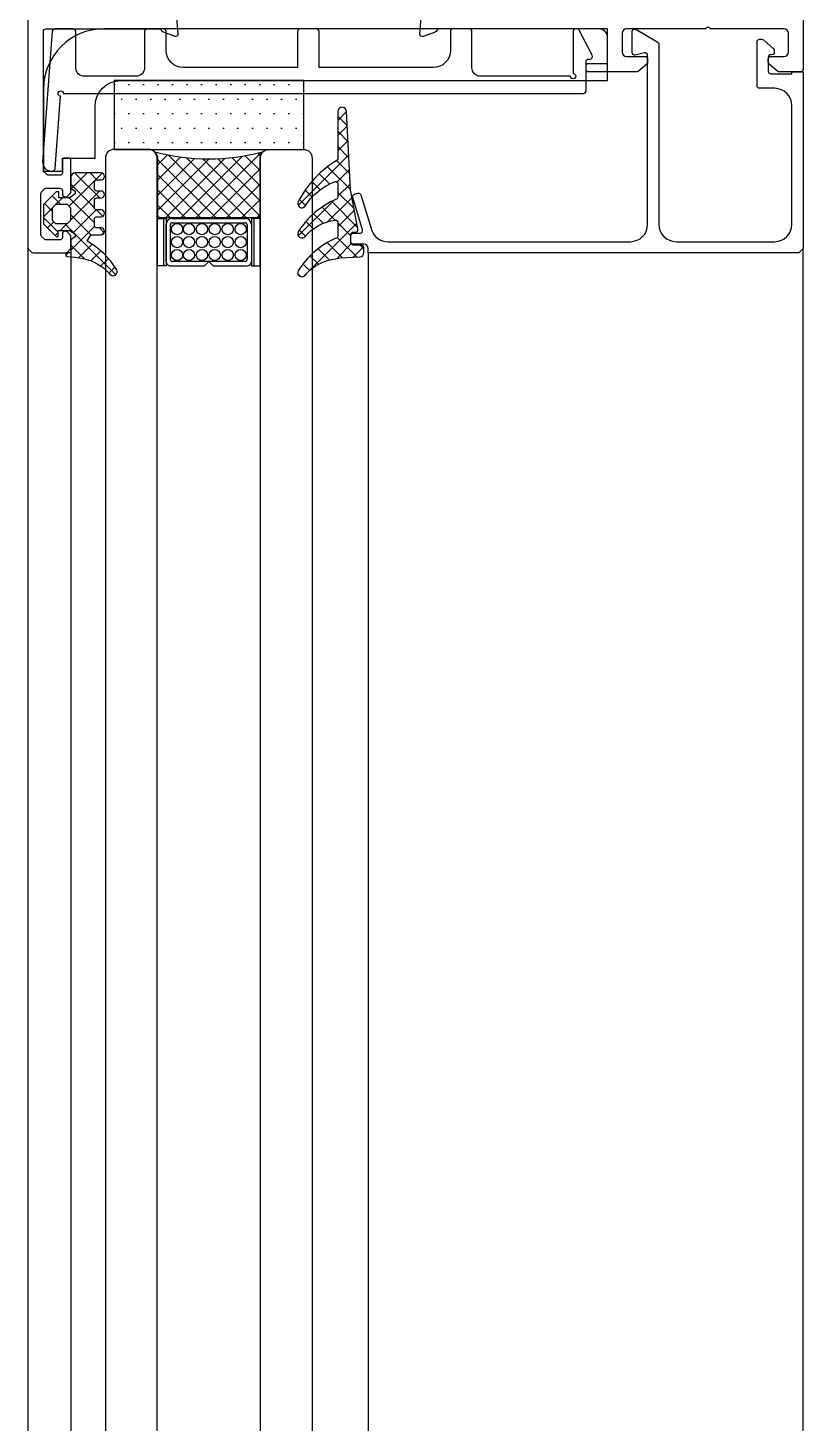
# Model space of a CAD drawing. Header units: millimetres. Extents: x 17311 to 801382, y -242618 to -104888.
# Drawn here: x 78795.3 to 78885.3, y -145800 to -145638 of the extents above; entities that cross this region are included whole.
import ezdxf

# ---------------------------------------------------------------- set-up
doc = ezdxf.new("R2010")
doc.units = ezdxf.units.MM
doc.header["$LTSCALE"] = 250
for name, color, linetype in [('5', 5, 'Continuous'), ('B-AR', 7, 'Continuous'), ('C-GLAZ', 4, 'Continuous'), ('L0_', 7, 'Continuous'), ('LINE', 140, 'Continuous'), ('OBJECTS', 7, 'Continuous')]:
    doc.layers.add(name, color=color, linetype=linetype)

# ---------------------------------------------------------------- blocks, each defined once
blk = doc.blocks.new('커튼월-도어')
at = {"layer": '5'}
h = blk.add_hatch(dxfattribs=at)
h.set_pattern_fill('DOTS', color=6, scale=27, angle=360, style=0)
h.set_pattern_definition([(360, (-99462.20618348347, 2598.906829049112), (0.8437500000000004, 1.6875), [0, -1.6875])])
h.paths.add_polyline_path([(-79.99999999970896, -127.6999999997206), (-57.94898790848674, -127.6999999997206), (-57.94898790848674, -119.699999999837), (-79.99999999970896, -119.699999999837)])
h = blk.add_hatch(dxfattribs=at)
h.set_pattern_fill('ANSI37', color=256, scale=10, angle=360)
h.set_pattern_definition([(44.99999999999999, (-100966.3341225214, 1855.734084259253), (-0.8838834764831842, 0.8838834764831845), []), (135, (-100966.3341225214, 1855.734084259253), (-0.8838834764831845, -0.8838834764831842), [])])
edge = h.paths.add_edge_path()
edge.add_arc((-53.67324507587182, -145.7916670213162), 5.424504890719613, 96.06923587478133, 139.7928444315199, ccw=False)
edge.add_line((-54.24677885090932, -140.3975672522793), (-53.74677885090932, -140.2975672522443))
edge.add_line((-53.74677885090932, -140.2975672522443), (-51.46580397704383, -140.1559895015089))
edge.add_arc((-51.49677885095298, -139.6569498666504), 0.4999999999836242, 273.5517333569827, 360.0000000021463)
edge.add_line((-50.99677885096753, -139.6569498666213), (-50.99677885096753, -139.1075672523002))
edge.add_arc((-51.29677885098499, -139.1075672522711), 0.3000000000168512, 359.9999999943276, 449.9999999945583)
edge.add_line((-51.29677885095589, -138.8075672522536), (-52.1999999997206, -138.8075672522536))
edge.add_arc((-52.1999999997206, -138.5075672522653), 0.29999999998833, 179.9999999999946, 270.0000000000054, ccw=False)
edge.add_line((-52.49999999970896, -138.5075672522653), (-52.49999999970896, -137.5924327477696))
edge.add_arc((-52.1999999997206, -137.5924327477696), 0.2999999999885006, 90.00000000002723, 179.9999999999729, ccw=False)
edge.add_line((-52.1999999997206, -137.2924327477813), (-51.97367547918111, -137.2924327477813))
edge.add_arc((-51.97367547919566, -136.9924327477638), 0.3000000000145917, 270.0000000017044, 371.8044691103065)
edge.add_line((-51.68002004869049, -136.9310610266984), (-52.52728495461633, -132.3770124128205))
edge.add_line((-52.52728495461633, -132.3770124128205), (-53.00571936095366, -123.2850055653253))
edge.add_arc((-53.50521007186035, -123.3075672521954), 0.4999999999940302, 2.586257033362628, 90.0000000002516)
edge.add_line((-53.50521007186035, -122.8075672521954), (-53.52728495461633, -122.8075672521954))
edge.add_arc((-53.52728495461633, -123.3075672521954), 0.5, 90, 180)
edge.add_line((-54.02728495461633, -123.3075672521954), (-54.02728495461633, -128.9142981306068))
edge.add_arc((-47.97612793001463, -139.2445542144706), 11.97207968961553, 120.3605042564073, 152.8034064672677)
edge.add_arc((-58.17207846121164, -133.9853983407957), 0.4999999999795745, 154.8336571444592, 232.8208993213523)
edge.add_arc((-58.1978807716805, -133.9670847018715), 0.4999999913800492, 236.4472883768989, 319.792845365399)
edge.add_arc((-51.83704452245729, -137.9668836357305), 7.019165066744262, 110.86194542205999, 148.4088277459775, ccw=False)
edge.add_arc((-54.2999999995227, -131.7056343196018), 0.2999999998102257, -1.60944750859926e-08, 97.02517596712198, ccw=False)
edge.add_line((-53.99999999970896, -131.7056343196891), (-53.99999999970896, -133.2024121622089))
edge.add_arc((-54.29999999974098, -133.2024121622962), 0.3000000000288949, -67.04587320225482, 1.842312258304446e-08, ccw=False)
edge.add_arc((-50.40554539262666, -142.3976342226088), 9.685934379141926, 112.9541267794468, 148.0551123657142)
edge.add_arc((-58.19448109256336, -137.4909122654062), 0.4822872156380104, 153.1087522215017, 321.6943295029097)
edge.add_arc((-53.67324507587182, -141.291667021258), 5.424504890671854, 97.02517592687133, 139.7928444320907, ccw=False)
edge.add_arc((-54.2999999995227, -136.2056343196018), 0.2999999998096243, -1.6224817045440432e-08, 97.025175967255, ccw=False)
edge.add_line((-53.99999999970896, -136.2056343196891), (-53.99999999970896, -137.7024121622089))
edge.add_arc((-54.29999999974098, -137.7024121622962), 0.3000000000289091, -67.04587320225448, 1.8417722458252683e-08, ccw=False)
edge.add_arc((-50.40554539262666, -146.8976342226088), 9.685934379141173, 112.9541267794454, 148.0551123657156)
edge.add_arc((-58.19448109256336, -141.9909122654062), 0.4822872156380704, 153.1087522215772, 321.6943295028343)
h = blk.add_hatch(dxfattribs=at)
h.set_pattern_fill('ANSI37', color=5, scale=10, angle=360)
h.set_pattern_definition([(44.99999999999999, (-100966.3341225217, 1855.734084259544), (-0.8838834764831842, 0.8838834764831845), []), (135, (-100966.3341225217, 1855.734084259544), (-0.8838834764831845, -0.8838834764831842), [])])
edge = h.paths.add_edge_path()
edge.add_arc((-80.09889808122534, -141.8595174406655), 0.4999999999682332, 220.20715556766, 303.5527112475245)
edge.add_arc((-80.12470038968604, -141.8778310885536), 0.4999999999793885, 307.1791006786308, 385.1663428555578)
edge.add_arc((-87.89123345821281, -146.7900669703085), 9.685934379063804, 31.94488763407646, 60.5395421115958)
edge.add_line((-83.12747032794869, -138.3565691411495), (-82.69999999995343, -137.6000000000349))
edge.add_line((-82.69999999995343, -137.6000000000349), (-81.4942857142305, -137.6000000000349))
edge.add_arc((-81.4942857142305, -137.2057142857229), 0.3942857143119909, 270, 450)
edge.add_line((-81.4942857142305, -136.8114285714109), (-81.97741385869449, -136.8114285714109))
edge.add_arc((-81.97741385869449, -136.5114285714226), 0.2999999999883585, 180, 270.00000000000273, ccw=False)
edge.add_line((-82.27741385868285, -136.5114285714226), (-82.27741385868285, -135.8048928571516))
edge.add_arc((-81.97741385869449, -135.8048928571516), 0.2999999999883727, 90.00000000000279, 180, ccw=False)
edge.add_line((-81.97741385869449, -135.5048928571632), (-81.4942857142305, -135.5048928571632))
edge.add_arc((-81.4942857142305, -135.1106071428803), 0.3942857142828871, 270, 450)
edge.add_line((-81.4942857142305, -134.7163214285974), (-81.97741385869449, -134.7163214285974))
edge.add_arc((-81.97741385869449, -134.4163214286091), 0.2999999999883585, 180, 270.00000000000273, ccw=False)
edge.add_line((-82.27741385868285, -134.4163214286091), (-82.27741385868285, -133.6146785714664))
edge.add_arc((-81.97741385866539, -133.6146785714373), 0.3000000000174765, 90.00000000556122, 180.0000000055584, ccw=False)
edge.add_line((-81.97741385869449, -133.3146785714198), (-81.4942857142305, -133.3146785714198))
edge.add_arc((-81.4942857142305, -132.9203928571369), 0.3942857142828871, 270, 450)
edge.add_line((-81.4942857142305, -132.526107142854), (-81.97741385869449, -132.526107142854))
edge.add_arc((-81.97741385869449, -132.2261071428657), 0.2999999999883869, 180.0000000000054, 269.99999999999454, ccw=False)
edge.add_line((-82.27741385868285, -132.2261071428657), (-82.27741385868285, -131.5195714285946))
edge.add_arc((-81.97741385869449, -131.5195714285946), 0.2999999999883443, 89.99999999999733, 180.0000000000054, ccw=False)
edge.add_line((-81.97741385869449, -131.2195714286063), (-81.4942857142305, -131.2195714286063))
edge.add_arc((-81.4942857142305, -130.8252857143234), 0.3942857142828871, 270, 450)
edge.add_line((-81.4942857142305, -130.4310000000405), (-84.49999999994179, -130.4310000000405))
edge.add_arc((-84.49999999994179, -130.9310000000405), 0.4999999999999716, 89.99999999999838, 180.0000000000033)
edge.add_line((-84.99999999994179, -130.9310000000405), (-84.99999999994179, -132.2000000000116))
edge.add_line((-84.99999999994179, -132.2000000000116), (-84.51999999996042, -132.5499999999884))
edge.add_line((-84.51999999996042, -132.5499999999884), (-84.51999999996042, -132.859999999986))
edge.add_line((-84.51999999996042, -132.859999999986), (-85.14117647055537, -133.2999999999884))
edge.add_line((-85.14117647055537, -133.2999999999884), (-86.39999999996508, -133.2999999999884))
edge.add_line((-86.39999999996508, -133.2999999999884), (-86.39999999996508, -132.6000000000349))
edge.add_line((-86.39999999996508, -132.6000000000349), (-86.7142135623144, -132.6000000000349))
edge.add_line((-86.7142135623144, -132.6000000000349), (-88.19999999995343, -134.0857864376158))
edge.add_line((-88.19999999995343, -134.0857864376158), (-88.19999999995343, -136.3142135624075))
edge.add_line((-88.19999999995343, -136.3142135624075), (-86.7142135623144, -137.7999999999884))
edge.add_line((-86.7142135623144, -137.7999999999884), (-86.49999999994179, -137.7999999999884))
edge.add_line((-86.49999999994179, -137.7999999999884), (-86.49999999994179, -137.1000000000349))
edge.add_line((-86.49999999994179, -137.1000000000349), (-85.13714285712922, -137.1000000000349))
edge.add_line((-85.13714285712922, -137.1000000000349), (-84.51999999996042, -137.5499999999884))
edge.add_line((-84.51999999996042, -137.5499999999884), (-84.51999999996042, -137.859999999986))
edge.add_line((-84.51999999996042, -137.859999999986), (-84.99999999994179, -138.2000000000116))
edge.add_line((-84.99999999994179, -138.2000000000116), (-84.99999999994179, -139.7000000000116))
edge.add_line((-84.99999999994179, -139.7000000000116), (-85.40072772931308, -139.7000000000116))
edge.add_arc((-85.40072772931308, -139.9000000000233), 0.2000000000082593, 89.99999999903108, 180.0000000009689)
edge.add_line((-85.60072772932472, -139.9000000000233), (-85.60072772932472, -139.9120289077982))
edge.add_arc((-85.40072772932763, -139.9120289077982), 0.1999999999936222, 179.9999999978993, 266.4482666429705)
edge.add_line((-85.4131176788942, -140.1116447617533), (-84.54999999998836, -140.1900000000023))
edge.add_line((-84.54999999998836, -140.1900000000023), (-84.04999999998836, -140.2900000000373))
edge.add_arc((-84.62353377502586, -145.6840997690742), 5.424504890719465, 40.20715556847949, 83.9307641252193, ccw=False)
h.paths.add_polyline_path([(-85.39999999996508, -136.2999999999884), (-84.99999999994179, -135.9000000000233), (-84.99999999994179, -134.5), (-85.39999999996508, -134.1000000000349), (-86.79999999998836, -134.1000000000349), (-87.19999999995343, -134.5), (-87.19999999995343, -135.9000000000233), (-86.79999999998836, -136.2999999999884)], flags=16)
at = {"layer": 'OBJECTS', "ltscale": 0.5}
h = blk.add_hatch(dxfattribs=at)
h.set_pattern_fill('ANSI37', color=6, scale=10, angle=89.99999999999999)
h.set_pattern_definition([(314.9999999999999, (688.5809364665038, 1411.349290500104), (0.8838834764831847, 0.8838834764831841), []), (44.99999999999999, (688.5809364665038, 1411.349290500104), (-0.8838834764831841, 0.8838834764831847), [])])
edge = h.paths.add_edge_path()
edge.add_arc((-76.04999986925395, -128.7726488840708), 1.100006000149246, 0.18924130413569173, 43.16947178581091, ccw=False)
edge.add_line((-74.94999986910261, -128.7690156986355), (-74.94999986916082, -135.2999999997555))
edge.add_arc((-74.64999986917246, -135.2999999997555), 0.2999999999883585, 180, 270)
edge.add_line((-74.64999986917246, -135.5999999997439), (-63.3499998691841, -135.5999999997439))
edge.add_arc((-63.349999869155, -135.2999999997264), 0.3000000000174623, 269.9999999944416, 359.9999999944416)
edge.add_line((-63.04999986913754, -135.2999999997555), (-63.04999986931216, -128.7690156985191))
edge.add_arc((-61.94999986927724, -128.7726488840708), 1.100006000030944, 136.8305282072865, 179.8107586889615, ccw=False)
edge.add_arc((-68.99999986917828, -104.7492012675211), 24.09496761646996, 254.9717058468761, 285.02829415312385, ccw=False)
at = {"layer": '5', "color": 6}
blk.add_lwpolyline([(-79.99999999970896, -127.6999999997206), (-57.94898790848674, -127.6999999997206), (-57.94898790848674, -119.699999999837), (-79.99999999970896, -119.699999999837)], close=True, dxfattribs=at)
at = {"layer": 'B-AR'}
for points in [[(-89.99999999994179, -47.32426406873856), (-89.99999999994179, -139.0757359312847, 0.1989123673795427), (-89.91213203431107, -139.2878679656424), (-89.58786796563072, -139.6121320343809, 0.1989123673799366), (-89.37573593127308, -139.7000000000116), (-85.62426406866871, -139.7000000000116, 0.1989123673799366), (-85.41213203431107, -139.6121320343809), (-85.08786796563072, -139.2878679656424, 0.1989123673795426), (-84.99999999994179, -139.0757359312847), (-84.99999999994179, -137.8242640687386, 0.1989123673795426), (-85.08786796563072, -137.6121320343809), (-85.41213203431107, -137.2878679656424, 0.1989123673799366), (-85.62426406866871, -137.2000000000116), (-85.69999999995343, -137.2000000000116, 0.414213562373095), (-85.99999999994179, -137.5), (-85.99999999994179, -137.9000000000233, -0.414213562373095), (-86.29999999998836, -138.2000000000116), (-87.87573593127308, -138.2000000000116, -0.1989123673799366), (-88.08786796563072, -138.1121320343809), (-88.41213203431107, -137.7878679656424, -0.1989123673795427), (-88.49999999994179, -137.5757359312847), (-88.49999999994179, -132.8242640687386, -0.1989123673795427), (-88.41213203431107, -132.6121320343809), (-88.08786796563072, -132.2878679656424, -0.1989123673799366), (-87.87573593127308, -132.2000000000116), (-86.29999999998836, -132.2000000000116, -0.414213562373095), (-85.99999999994179, -132.5), (-85.99999999994179, -132.9000000000233, 0.414213562373095), (-85.69999999995343, -133.2000000000116), (-85.62426406866871, -133.2000000000116, 0.1989123673799366), (-85.41213203431107, -133.1121320343809), (-85.08786796563072, -132.7878679656424, 0.1989123673795426), (-84.99999999994179, -132.5757359312847), (-84.99999999994179, -129, 0.414213562373095), (-85.29999999998836, -128.7000000000116), (-85.69999999995343, -128.7000000000116, 0.414213562373095), (-85.99999999994179, -129), (-85.99999999994179, -130.4000000000233, -0.414213562373095), (-86.29999999998836, -130.7000000000116), (-87.57573593128473, -130.7000000000116, -0.1989123673816079), (-87.78786796558416, -130.6121320343809), (-88.11213203432271, -130.2878679656424, -0.1989123673839273), (-88.19999999995343, -130.0757359313429), (-88.19999999995343, -114, -0.4142135623801986), (-87.89999999996508, -113.7000000000116), (-74.7507764523616, -113.7000000000116, -0.2992048655151374), (-74.47538822615752, -113.8809986350243, 0.2063154748329714), (-74.30260604294017, -114.0439050562563), (-72.94250658608507, -114.5389407742186, 0.5486187866407486), (-72.5410421336419, -114.2308862651698), (-72.73796172754373, -111.9800850074971, 0.1763269807076742)], [(0, -71.20000000001164), (5.820766091346741e-11, -118.4036067978013, -0.414213562373095), (-0.2999999999883585, -118.7036067977897), (-2.741385019442532, -118.7036067977897, -0.1754523787653705), (-2.933440339344088, -118.6340731817181), (-3.942055319843348, -117.7935606978717, -0.2225848818817714), (-4.049999999988358, -117.5630943140131), (-4.049999999988358, -117.2036067977897, -0.4142135623588879), (-3.749999999941792, -116.9036067978013), (-2.199999999953434, -116.9036067978013, 0.414213562373095), (-1.699999999953434, -116.4036067978013), (-1.699999999953434, -114.2036067977897, 0.414213562373095), (-2.199999999953434, -113.7036067977897), (-10.74999999994179, -113.7036067977897), (-10.83786796563072, -113.615738832159, 0.414213562373095), (-11.262132034346, -113.615738832159), (-11.34999999997672, -113.7036067977897), (-20.49999999994179, -113.7036067977897, 0.414213562373095), (-20.99999999994179, -114.2036067977897), (-20.99999999994179, -116.4036067978013, 0.414213562373095), (-20.49999999994179, -116.9036067978013), (-18.34999999997672, -116.9036067978013, -0.4142135623735391), (-18.04999999998836, -117.2036067977897), (-18.04999999998836, -117.5630943140131, -0.2225848818817715), (-18.15794468007516, -117.7935606978717), (-19.16655966063263, -118.6340731817181, -0.1754523787653704), (-19.35861498053418, -118.7036067977897), (-24.89999999920838, -118.7036067977897, -0.4142135623659915), (-25.19999999919673, -118.4036067978013), (-25.19999999919673, -118.0036067976616, -0.414213562373095), (-24.89999999920838, -117.7036067976733), (-22.69999999919673, -117.7036067976733), (-22.69999999995343, -114.7036067977897, 0.414213562373095), (-23.69999999995343, -113.7036067977897), (-42.25, -113.7036067977897, 0.3156819636892234), (-42.53205054032151, -113.9013938205899, -0.2220603068879548), (-42.71149503765628, -114.0810886296676), (-44.0973939569667, -114.5855145839741, -0.5205670505456164), (-44.5, -114.3036067977664), (-44.29071603389457, -111.911480119219)]]:
    blk.add_lwpolyline(points, format="xyb", dxfattribs=at)
for points in [[(-24.73691195156425, -117.2036067976733, 0.565889573734173), (-24.47207753144903, -116.7626715999795), (-26.01535152579891, -113.8626716001309, 0.2772292718274675), (-26.28018594585592, -113.7036067977897), (-26.39999999920838, -113.7036067977897, 0.4142135623695432), (-26.69999999919673, -114.0036067978363), (-26.69999999919673, -118.8999999978696, -2.414213562380858), (-26.9999999992433, -119.1999999979162), (-37.4517006953829, -119.1999999979162, -0.4142135623738941), (-38.4517006953829, -118.1999999979162), (-38.4517006953829, -114.0036067978363, 0.4142135623713191), (-38.75170069537126, -113.7036067977897), (-40.65170069539454, -113.7036067977897, 0.414213562370875), (-40.9517006953829, -114.0036067978363), (-40.9517006953829, -116.1999999979162, -0.414213562373095), (-42.9517006953829, -118.1999999979162), (-56.2017006953829, -118.1999999979162), (-56.2017006953829, -114.0036067978363, 0.4142135623571122), (-56.50170069537126, -113.7036067977897), (-58.40170069539454, -113.7036067977897, 0.4142135623717631), (-58.7017006953829, -114.0036067978363), (-58.7017006953829, -118.1999999979162), (-71.9517006953829, -118.1999999979162, -0.414213562373095), (-73.9517006953829, -116.1999999979162), (-73.9517006953829, -114.0036067978363, 0.4142135623571119), (-74.25170069537126, -113.7036067977897), (-76.15170069539454, -113.7036067977897, 0.4142135623717631), (-76.4517006953829, -114.0036067978363), (-76.4517006953829, -118.1999999979162, -0.4142135623738942), (-77.4517006953829, -119.1999999979162), (-83.4517006953829, -119.1999999979162, -0.414213562373095), (-84.4517006953829, -118.1999999979162), (-84.4517006953829, -114.0036067978363, 0.4142135623708753), (-84.75170069537126, -113.7036067977897), (-86.87299265654292, -113.7036067977897, 0.3928313356685816), (-87.17218155344017, -113.9815613001701), (-88.28812551061856, -129.1265150078107, 0.4359240410421957), (-87.29082918755012, -130.2000000000116), (-87.141865933605, -130.2000000000116, 0.3928313356664005), (-86.84267703670776, -129.9220454976894), (-86.22204549767775, -121.4991888948134, -2.293977633258466), (-85.89999999996508, -121.1999999979162), (-25.4999999992433, -121.1999999979162, 0.4142135623699872), (-25.19999999925494, -120.8999999978696), (-25.19999999919673, -117.5036067976616, -0.4142135623912979), (-24.89999999920838, -117.2036067976733)], [(-85.99999999976717, -128.7000000000116), (-82.19999999995343, -128.7000000000116), (-82.19999999995343, -122.7000000000116, -0.414213562373095), (-79.19999999995343, -119.7000000000116), (-22.6999999989639, -119.6999999994878), (-22.6999999989639, -113.6999999994878), (-81.19999999995343, -113.7000000000116, 0.414213562373095), (-88.19999999995343, -120.7000000000116), (-88.19999999995343, -130.2000000000116), (-85.99999999976717, -130.2000000000116)]]:
    blk.add_lwpolyline(points, format="xyb", close=True, dxfattribs=at)
at = {"layer": 'B-AR', "elevation": -2.739117556671998e-05}
blk.add_lwpolyline([(-52.20000000001164, -138.7036067977897, -0.4142135623713191), (-52.50000000005821, -138.4036067978013), (-52.5, -137.70360679843, -0.4142135623715412), (-52.20000000001164, -137.4036067984416), (-51.43934718769742, -137.4036067984416, 0.5032647104372245), (-51.1522392546176, -137.0166065985104), (-52.28888860682491, -133.2655687112128, -0.4142135623732706), (-52.08878087374615, -132.8914605782484), (-51.70597029634519, -132.7754603116773, -0.4142135623730261), (-51.33186216338072, -132.9755680448143), (-50.11733532999642, -136.9836081305984, 0.330437670833155), (-48.20328244310804, -138.4036067978013), (-20.04999999998836, -138.4036067978013, 0.4142135623729951), (-18.04999999998836, -136.4036067978013), (-18.04999999998836, -116.780983914854, 0.4825221594114369), (-18.41765548178228, -116.488712233433), (-19.4823445181828, -116.7351680288557, -0.4825221594130492), (-19.84999999997672, -116.4428963474347), (-19.84999999997672, -114.0182652110816, -0.5446775350579011), (-19.42652398324572, -113.7448540311889), (-16.92652398324572, -115.2238862892264, -0.2947686197317533), (-16.75, -115.4972974691191), (-16.75, -136.4036067978013, 0.4142135623731448), (-14.75, -138.4036067978013), (-3.299999999988358, -138.4036067978013, 0.4142135623732199), (-1.299999999988358, -136.4036067978013), (-1.299999999988358, -122.603606797813, 0.4142135623729719), (-3.299999999988358, -120.603606797813), (-5.049999999988358, -120.603606797813, -0.414213562373095), (-5.349999999976717, -120.3036067978246), (-5.349999999976717, -115.2076545224409, -0.414213562373095), (-5.049999999988358, -114.9076545224525), (-4.814059796684887, -114.9076545224525, -0.1836856211555742), (-4.614750645007007, -114.9834317268687), (-3.450690848345403, -116.01815154613, -0.2142283602542536), (-3.349999999976717, -116.2423743417603), (-3.349999999976717, -116.4076545224525, -0.414213562373095), (-3.649999999965075, -116.7076545224409), (-3.749999999941792, -116.7076545224409, 0.414213562373095), (-4.049999999988358, -117.0076545224874), (-4.049999999988358, -118.603606797813, 0.414213562373095), (-3.749999999941792, -118.9036067978013), (-1.299999999988358, -118.9036067978013), (-1.299999999988358, -118.7036067977897), (5.820766091346741e-11, -118.7036067977897), (5.820766091346741e-11, -139.2036067977897), (-0.4999999999417923, -139.7036067977897), (-50.49677885125857, -139.7036067977897), (-50.49677885125857, -139.20360679843, 0.414213562373095), (-50.99677885125857, -138.70360679843), (-52.20000000001164, -138.70360679843)], format="xyb", dxfattribs=at)
at = {"layer": 'C-GLAZ', "elevation": -4.91281874306332e-09}
for points in [[(-74.999999220483, -2176.200206610607), (-74.99999999970896, -128.6999999997206, 0.4142135623731734), (-75.99999999970896, -127.6999999997206), (-79.99999999970896, -127.6999999997206, 0.4142135623730995), (-80.99999999970896, -128.6999999997206), (-80.99999922054121, -2176.200206610607)], [(-62.99999922048301, -2176.200206610607), (-62.99999999970896, -128.6999999997206, -0.4142135623731734), (-61.99999999970896, -127.6999999997206), (-57.99999999970896, -127.6999999997206, -0.4142135623730995), (-56.99999999970896, -128.6999999997206), (-56.99999922048301, -2176.200206610607)]]:
    blk.add_lwpolyline(points, format="xyb", dxfattribs=at)
at = {"layer": 'L0_', "color": 1, "linetype": 'Continuous'}
for p, q in [((-74.24999986920739, -135.6999999997206, -2.738944950210692e-05), (-74.24999986920739, -141.1999999997206, -2.738944950210692e-05)), ((-73.24999986909097, -135.6999999997206, -2.738944949850693e-05), (-64.74999986914918, -135.6999999997206, -2.738944951270695e-05)), ((-63.74999986914918, -135.6999999997206, -2.738944950210692e-05), (-63.74999986914918, -141.1999999997206, -2.738944950210692e-05)), ((-73.94999986916082, -140.6999999997206, -2.738944949850693e-05), (-73.94999986916082, -136.3999999997905, -2.738944950210692e-05)), ((-73.44999986921903, -140.4999999997672, -2.738944949850693e-05), (-73.44999986921903, -136.3999999997905, -2.738944950210692e-05)), ((-73.24999986909097, -136.1999999997206, -2.738944949850693e-05), (-64.74999986914918, -136.1999999997206, -2.738944951270695e-05)), ((-64.54999986913754, -136.3999999997905, -2.738944951270695e-05), (-64.54999986913754, -140.4999999997672, -2.738944951270695e-05)), ((-64.04999986913754, -136.3999999997905, -2.738944951270695e-05), (-64.04999986913754, -140.6999999997206, -2.738944950920692e-05)), ((-64.74999986914918, -140.6999999997206, -2.738944951270695e-05), (-73.24999986909097, -140.6999999997206, -2.738944949850693e-05)), ((-68.99999999970896, -140.6999999997206, -2.738944953400675e-05), (-69.49999999970896, -141.1999999997206, -2.738944953400675e-05)), ((-68.49999999970896, -141.1999999997206, -2.738944953050694e-05), (-68.99999999970896, -140.6999999997206, -2.738944953400675e-05)), ((-73.44999986921903, -141.1999999997206, -2.738944949850693e-05), (-69.49999999970896, -141.1999999997206, -2.738944953400675e-05)), ((-68.49999999970896, -141.1999999997206, -2.738944953050694e-05), (-64.54999986913754, -141.1999999997206, -2.738944951270695e-05))]:
    blk.add_line(p, q, dxfattribs=at)
at = {"layer": 'L0_', "color": 1, "linetype": 'Continuous', "elevation": -2.732966235300672e-05}
blk.add_lwpolyline([(-75.24772890401073, -128.0200703176088, -0.1897665634793324), (-74.94999986910261, -128.7690156986355), (-74.94999986916082, -135.2999999997555, 0.414213562373095), (-74.64999986917246, -135.5999999997439), (-63.3499998691841, -135.5999999997439, 0.4142135623730951), (-63.04999986913754, -135.2999999997555), (-63.04999986931216, -128.7690156985191, -0.1897665634793323), (-62.75227083434584, -128.0200703176088, -0.1319036984148622), (-75.24772890401073, -128.0200703176088)], format="xyb", dxfattribs=at)
at = {"layer": 'L0_', "color": 1, "linetype": 'Continuous', "elevation": 6.151321360007428e-08}
for points in [[(-73.94999986916082, -135.6999999997206), (-73.94999986916082, -141.1999999997206), (-74.94999986916082, -141.1999999997206), (-74.94999986916082, -135.6999999997206)], [(-64.04999986913754, -135.6999999997206), (-64.04999986913754, -141.1999999997206), (-63.04999986913754, -141.1999999997206), (-63.04999986913754, -135.6999999997206)]]:
    blk.add_lwpolyline(points, close=True, dxfattribs=at)
at = {"layer": 'L0_', "color": 8, "linetype": 'Continuous'}
for centre in [(-72.67644268332515, -136.9499999997206, -2.738944953400675e-05), (-71.29903731506784, -136.9499999997206, -2.738944953400675e-05), (-69.79903731500963, -136.9499999997206, -2.738944953050694e-05), (-68.29903731500963, -136.9499999997206, -2.738944952340694e-05), (-66.79903731506784, -136.9499999997206, -2.738944951980673e-05), (-65.29903731500963, -136.9499999997206, -2.738944951270695e-05), (-72.67644268332515, -138.4499999997206, -2.738944953400675e-05), (-71.29903731506784, -138.4499999997206, -2.738944953400675e-05), (-69.79903731500963, -138.4499999997206, -2.738944953050694e-05), (-68.29903731500963, -138.4499999997206, -2.738944952340694e-05), (-66.79903731506784, -138.4499999997206, -2.738944951980673e-05), (-65.29903731500963, -138.4499999997206, -2.738944951630693e-05), (-72.67644268332515, -139.9499999997206, -2.738944953400675e-05), (-71.29903731506784, -139.9499999997206, -2.738944953400675e-05), (-69.79903731500963, -139.9499999997206, -2.738944953050694e-05), (-68.29903731500963, -139.9499999997206, -2.738944952340694e-05), (-66.79903731506784, -139.9499999997206, -2.738944951980673e-05), (-65.29903731500963, -139.9499999997206, -2.738944951630693e-05)]:
    blk.add_circle(centre, 0.6499995999998306, dxfattribs=at)
at = {"layer": 'L0_', "color": 1, "linetype": 'Continuous'}
for centre, radius, start, end in [((-73.24999986920739, -136.399999999674, -2.738944949850693e-05), 0.6999999999970896, 90, 180), ((-64.74999986922194, -136.399999999674, -2.738944951270695e-05), 0.7000000000043656, 0, 89.99999999833247), ((-73.24999986922194, -136.399999999674, -2.738944949850693e-05), 0.1999999999825377, 89.99999999583119, 180), ((-64.74999986920739, -136.399999999674, -2.738944951270695e-05), 0.1999999999898137, 0, 90.00000000833764), ((-73.44999986923358, -140.6999999997206, -2.738944949850693e-05), 0.499999999992724, 180, 270.0000000016675), ((-73.24999986922194, -140.4999999996508, -2.738944949850693e-05), 0.1999999999898137, 180, 270.0000000041688), ((-64.74999986920739, -140.4999999996508, -2.738944951270695e-05), 0.1999999999825377, 270, 0), ((-64.54999986925395, -140.6999999997206, -2.738944951270695e-05), 0.4999999999854481, 270, 0)]:
    blk.add_arc(centre, radius, start, end, dxfattribs=at)
at = {"layer": 'LINE', "color": 1}
blk.add_lwpolyline([(-57.81602306669811, -142.2898612259887, -0.1931290500859883), (-54.24677885090932, -140.3975672522793), (-53.74677885090932, -140.2975672522443), (-51.46580397704383, -140.1559895015089, 0.396171645994283), (-50.99677885096753, -139.6569498666213), (-50.99677885096753, -139.1075672523002, 0.414213562374288), (-51.29677885095589, -138.8075672522536), (-52.1999999997206, -138.8075672522536, -0.4142135623731505), (-52.49999999970896, -138.5075672522653), (-52.49999999970896, -137.5924327477696, -0.4142135623728176), (-52.1999999997206, -137.2924327477813), (-51.97367547918111, -137.2924327477813, 0.4759286942392828), (-51.68002004869049, -136.9310610266984), (-52.52728495461633, -132.3770124128205), (-53.00571936095366, -123.2850055653253, 0.4010536971711119), (-53.50521007186035, -122.8075672521954), (-53.52728495461633, -122.8075672521954, 0.414213562373095), (-54.02728495461633, -123.3075672521954), (-54.02728495461633, -128.9142981306068, 0.1425120687158138), (-58.62461696669925, -133.7727744920994, 0.3540559266832435), (-58.47423272661399, -134.3837735406705, 0.380591297880693), (-57.81602306669811, -134.2898612259887, -0.165310814038842), (-54.33669163746526, -131.4078865679912, -0.4505993022073524), (-53.99999999970896, -131.7056343196891), (-53.99999999970896, -133.2024121622089, -0.301184142522922), (-54.18300179619109, -133.4786573801539, 0.1543658229027939), (-58.62461696669925, -137.2727744920994, 0.9050412451871147), (-57.81602306669811, -137.7898612259887, -0.1888058560210774), (-54.33669163746526, -135.9078865679912, -0.4505993022087487), (-53.99999999970896, -136.2056343196891), (-53.99999999970896, -137.7024121622089, -0.3011841425229063), (-54.18300179619109, -137.9786573801539, 0.1543658229028065), (-58.62461696669925, -141.7727744920994, 0.9050412451859169)], format="xyb", close=True, dxfattribs=at)
at = {"layer": 'LINE', "color": 1, "elevation": -2.739117556671998e-05}
blk.add_lwpolyline([(-80.48075578751741, -142.1822939765407, 0.3805912913435999), (-79.82254612428369, -142.2762062884285, 0.3540559266834092), (-79.67216188419843, -141.6652072398574, 0.1254191931717119), (-83.12747032794869, -138.3565691411495), (-82.69999999995343, -137.6000000000349), (-81.4942857142305, -137.6000000000349, 0.9999999999999999), (-81.4942857142305, -136.8114285714109), (-81.97741385869449, -136.8114285714109, -0.4142135623731162), (-82.27741385868285, -136.5114285714226), (-82.27741385868285, -135.8048928571516, -0.4142135623730737), (-81.97741385869449, -135.5048928571632), (-81.4942857142305, -135.5048928571632, 0.9999999999999999), (-81.4942857142305, -134.7163214285974), (-81.97741385869449, -134.7163214285974, -0.41421356237311), (-82.27741385868285, -134.4163214286091), (-82.27741385868285, -133.6146785714664, -0.4142135623730737), (-81.97741385869449, -133.3146785714198), (-81.4942857142305, -133.3146785714198, 0.9999999999999999), (-81.4942857142305, -132.526107142854), (-81.97741385869449, -132.526107142854, -0.4142135623730287), (-82.27741385868285, -132.2261071428657), (-82.27741385868285, -131.5195714285946, -0.4142135623731294), (-81.97741385869449, -131.2195714286063), (-81.4942857142305, -131.2195714286063, 0.9999999999999999), (-81.4942857142305, -130.4310000000405), (-84.49999999994179, -130.4310000000405, 0.4142135623731161), (-84.99999999994179, -130.9310000000405), (-84.99999999994179, -132.2000000000116), (-84.51999999996042, -132.5499999999884), (-84.51999999996042, -132.859999999986), (-85.14117647055537, -133.2999999999884), (-86.39999999996508, -133.2999999999884), (-86.39999999996508, -132.6000000000349), (-86.7142135623144, -132.6000000000349), (-88.19999999995343, -134.0857864376158), (-88.19999999995343, -136.3142135624075), (-86.7142135623144, -137.7999999999884), (-86.49999999994179, -137.7999999999884), (-86.49999999994179, -137.1000000000349), (-85.13714285712922, -137.1000000000349), (-84.51999999996042, -137.5499999999884), (-84.51999999996042, -137.859999999986), (-84.99999999994179, -138.2000000000116), (-84.99999999994179, -139.7000000000116), (-85.40072772931308, -139.7000000000116, 0.4142135623830012), (-85.60072772932472, -139.9000000000233), (-85.60072772932472, -139.9120289077982, 0.3961716459938269), (-85.4131176788942, -140.1116447617533), (-84.54999999998836, -140.1900000000023), (-84.04999999998836, -140.2900000000373, -0.1931290500859941), (-80.48075578419957, -142.1822939737467)], format="xyb", dxfattribs=at)
at = {"layer": 'LINE', "color": 1}
blk.add_lwpolyline([(-85.39999999996508, -136.2999999999884), (-84.99999999994179, -135.9000000000233), (-84.99999999994179, -134.5), (-85.39999999996508, -134.1000000000349), (-86.79999999998836, -134.1000000000349), (-87.19999999995343, -134.5), (-87.19999999995343, -135.9000000000233), (-86.79999999998836, -136.2999999999884)], close=True, dxfattribs=at)
at = {"layer": 'OBJECTS', "color": 251, "ltscale": 0.5}
for p, q in [((-89.99999999976717, -139.1999999997206, -2.73911755666068e-05), (-89.99999999970896, -2176.200206610607, -6.63887985610231e-09)), ((-84.99999999976717, -139.1999999997206, -2.73911755666068e-05), (-84.99999999970896, -2176.200206610607, -6.63887985610231e-09)), ((-84.99999999976717, -139.1999999997206, -2.73911755666068e-05), (-84.99999999970896, -2176.200206610607, -6.63887985610231e-09)), ((2.91038304567337e-10, -2292.203813409782, -6.63887985610231e-09), (2.91038304567337e-10, -139.2036067975569, -2.739117556671998e-05)), ((-50.49677885096753, -139.6999999997206, -2.73911755666068e-05), (-50.49677885085111, -2176.200206610607, -6.63887985610231e-09)), ((-50.49677885096753, -139.6999999997206, -2.73911755666068e-05), (-50.49677885085111, -2176.200206610607, -6.63887985610231e-09))]:
    blk.add_line(p, q, dxfattribs=at)

msp = doc.modelspace()

# ---------------------------------------------------------------- block references
at = {"layer": 'B-AR'}
msp.add_blockref('커튼월-도어', (78885.25242062323, -145524.4331380611), dxfattribs=at)

doc.saveas('drawing.dxf')
